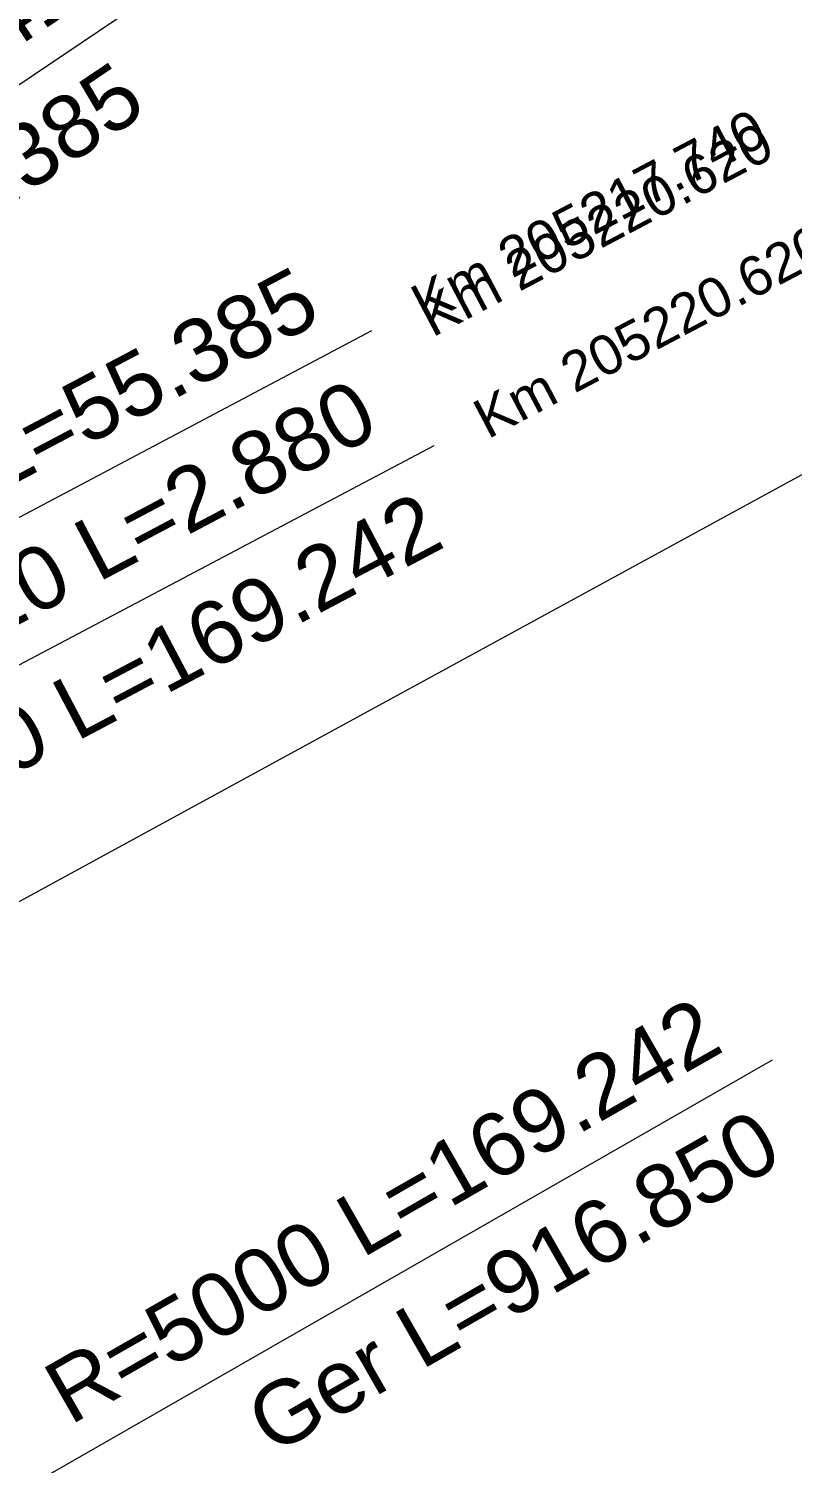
# Model space of a CAD drawing. Extents: x 2610184 to 2620710, y 1263771 to 1270672.
# Drawn here: x 2612476.9 to 2612627.9, y 1269063 to 1269346.5 of the extents above; entities that cross this region are included whole.
import ezdxf

# ---------------------------------------------------------------- set-up
doc = ezdxf.new("R2010")
doc.units = 0
doc.header["$LTSCALE"] = 5
doc.layers.add('Grundriss_26', color=7, linetype='CONTINUOUS')
doc.layers.add('QP_reel_26', color=7, linetype='CONTINUOUS')
doc.styles.add('ARIAL', font='arial.ttf')

msp = doc.modelspace()

# ---------------------------------------------------------------- linework, layer by layer
at = {"layer": 'Grundriss_26', "color": 30, "linetype": 'Continuous', "lineweight": 18}
for p, q in [((2612315.87, 1269228.43), (2612504.82, 1269355.54)), ((2612343.43, 1269180.42), (2612544.76, 1269286.85)), ((2612426.33, 1269029.59), (2612623.98, 1269142.71))]:
    msp.add_line(p, q, dxfattribs=at)
msp.add_polyline3d([(2612344.77, 1269177.88, 0), (2612397.3, 1269205.62, 2.5), (2612407.99, 1269185.39, 0), (2612557.1, 1269264.15, 0)], dxfattribs=at)
at = {"layer": 'QP_reel_26', "color": 1, "linetype": 'Continuous', "lineweight": 18}
msp.add_line((2612869.21, 1269388.9), (2612375.85, 1269119.96), dxfattribs=at)

# ---------------------------------------------------------------- texts
at = {"layer": 'Grundriss_26', "color": 30, "lineweight": 18, "style": 'ARIAL'}
for s, height, rotation, p in [('R=260 L=97.341', 12.5, 33.9285, (2612379.64, 1269278.86)), ('A=120 L=55.385', 12.5, 33.9285, (2612393.59, 1269258.12)), ('Km 205217.740', 7.8125, 27.8607, (2612555.35, 1269288.03)), ('Km 205220.620', 7.8125, 27.8425, (2612556.73, 1269285.41)), ('Km 205220.620', 7.8125, 27.8425, (2612567.69, 1269265.32)), ('A=120 L=55.385', 12.5, 27.8607, (2612421.12, 1269228.56)), ('A=120 L=2.880', 12.5, 27.8607, (2612441.21, 1269210.9)), ('R=5000 L=169.242', 12.5, 27.8425, (2612427.49, 1269174.48)), ('R=5000 L=169.242', 12.5, 29.7819, (2612485.06, 1269070.4)), ('Ger L=916.850', 12.5, 29.7819, (2612525.04, 1269064.48))]:
    msp.add_text(s, height=height, rotation=rotation, dxfattribs=at).set_placement(p)

doc.saveas('drawing.dxf')
